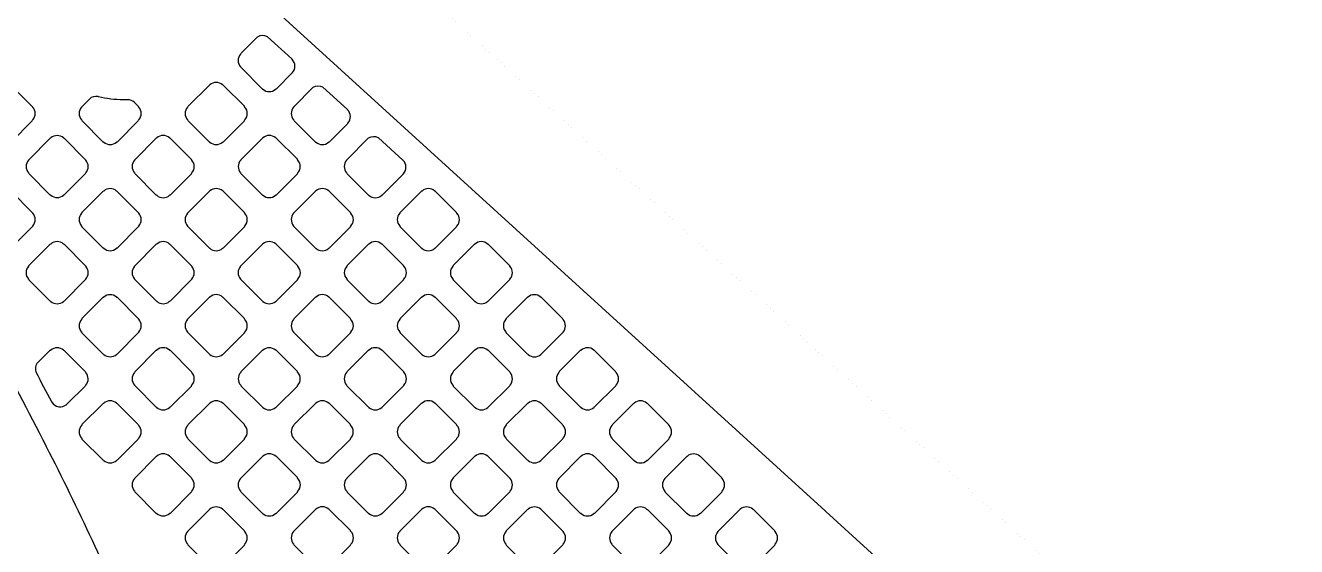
# Model space of a CAD drawing. Extents: x 3811 to 4077, y -444 to -307.
# Drawn here: x 4003.385 to 4005.968, y -386.166 to -385.107 of the extents above; entities that cross this region are included whole.
import ezdxf

# ---------------------------------------------------------------- set-up
doc = ezdxf.new("R2010")
doc.units = 0
doc.layers.add('gbr-dxf', color=7, linetype='Continuous')
doc.layers.add('gbr-outline-dxf', color=2, linetype='Continuous')

msp = doc.modelspace()

# ---------------------------------------------------------------- linework, layer by layer
at = {"layer": 'gbr-dxf', "linetype": 'Continuous'}
for points in [[(4001.8473, -384.0947, -0.195845), (4004.0322, -389.4549, -0.014149), (4004.0323, -389.4568), (4004.0323, -391.139, -0.025288), (4004.0322, -391.1427, 0.157439), (4004.4405, -392.4026, 0.219385), (4004.626, -392.4882, -0.014355), (4004.628, -392.4882, -0.010806), (4004.6366, -392.488, -0.414223), (4004.8398, -392.6912, -0.414223), (4004.6366, -392.8944, -0.414223), (4004.4334, -392.6912, -0.043561), (4004.4364, -392.6561, -0.012185), (4004.4367, -392.6545, 0.044234), (4004.4407, -392.6116, -0.010298), (4004.4407, -392.6104, 0.140494), (4004.4036, -392.4811, -0.004442), (4004.3804, -392.4497), (4004.3802, -392.4494, -0.158008), (4003.956, -391.1404, -0.014071), (4003.9561, -391.1385), (4003.9561, -389.4588, -0.014135), (4003.956, -389.4568, 0.196009), (4001.7909, -384.146, -0.019381)], [(4001.604, -384.2353, -0.122231), (4003.4928, -387.3711, -0.016533), (4003.4942, -387.3757, -0.065936), (4003.7292, -389.1449, -0.007748), (4003.7293, -389.1469), (4003.7293, -394.0994, -0.009724), (4003.7292, -394.1021, 0.160485), (4003.948, -394.7611, 0.174527), (4004.1507, -394.8516, -0.014827), (4004.1551, -394.852, -0.386382), (4004.3388, -395.0543, -0.414223), (4004.1356, -395.2575, -0.395614), (4003.9328, -395.0673, 0.115459), (4003.8849, -394.9258, -0.01735), (4003.83, -394.8578), (4003.8299, -394.8576, -0.1621), (4003.5768, -394.1015, -0.007849), (4003.5768, -394.0995, -0.011836), (4003.5769, -394.0961), (4003.5769, -389.1489, -0.007677), (4003.5768, -389.1469, 0.065927), (4003.3476, -387.4176, 0.12221), (4001.4979, -384.3448, -0.008815)], [(4003.8834, -385.0673), (4005.0101, -386.0934, -0.024318), (4005.0118, -386.095), (4005.2354, -386.2986, -0.03047), (4005.2377, -386.3006), (4006.2409, -387.2143, -0.023884), (4006.2427, -387.2158), (4007.0034, -387.9087, -0.015661), (4007.0044, -387.9097, -0.092405), (4007.0639, -387.9891, -0.015542), (4007.0645, -387.9904, -0.11296), (4007.0917, -388.1083, -0.013611), (4007.0916, -388.1095), (4007.0916, -388.255)], [(4004.0639, -387.883, 0.013535), (4003.9931, -387.526), (4003.993, -387.5253, 0.007848), (4003.9431, -387.3205, -0.035856), (4003.9422, -387.317, 0.038573), (4003.6045, -386.3373, -0.031591), (4003.6032, -386.3344, 0.015741), (4003.4225, -385.9517, -0.038409), (4003.4208, -385.9483, 0.017473), (4003.1923, -385.5377, -0.034563)]]:
    msp.add_lwpolyline(points, format="xyb", dxfattribs=at)
for points in [[(4003.8226, -385.1656, 0.379116), (4003.8226, -385.1915, -0.092052), (4003.8236, -385.1931), (4003.8664, -385.236, -0.08752), (4003.8679, -385.2369, 0.378867), (4003.8938, -385.2369, -0.09601), (4003.8955, -385.2359), (4003.9274, -385.2039, -0.047284), (4003.928, -385.2032, 0.392162), (4003.9273, -385.1762, -0.04677), (4003.9267, -385.1755), (4003.8771, -385.1303, 0.269787), (4003.8565, -385.131), (4003.8236, -385.164, -0.095895)], [(4003.2838, -385.2993, -0.087784), (4003.2848, -385.3008), (4003.3275, -385.3435, -0.100151), (4003.3292, -385.3445, 0.379308), (4003.3551, -385.3445, -0.09601), (4003.3568, -385.3435), (4003.3993, -385.301, -0.096227), (4003.4003, -385.2994, 0.378952), (4003.4003, -385.2734, -0.092052), (4003.3993, -385.2719), (4003.3566, -385.2291, -0.096527), (4003.355, -385.2282, 0.37947), (4003.329, -385.2282, -0.096458), (4003.3274, -385.2292), (4003.2848, -385.2717, -0.096627), (4003.2838, -385.2733, 0.379731)], [(4003.7149, -385.2993, -0.104392), (4003.716, -385.3011), (4003.7585, -385.3435, -0.10046), (4003.7602, -385.3445, 0.37981), (4003.7861, -385.3445, -0.096625), (4003.7878, -385.3436), (4003.8303, -385.3011, -0.096111), (4003.8313, -385.2994, 0.37981), (4003.8313, -385.2735, -0.108195), (4003.8302, -385.2716), (4003.7877, -385.2291, -0.096857), (4003.7861, -385.2281, 0.379731), (4003.7601, -385.2281, -0.096458), (4003.7584, -385.2291), (4003.7159, -385.2716, -0.096627), (4003.7149, -385.2733, 0.379731)], [(4003.4994, -385.2734, 0.379116), (4003.4994, -385.2993, -0.104473), (4003.5004, -385.3011), (4003.5429, -385.3435, -0.100215), (4003.5446, -385.3445, 0.379201), (4003.5705, -385.3445, -0.095956), (4003.5722, -385.3435), (4003.6148, -385.3009, -0.096332), (4003.6158, -385.2993, 0.379423), (4003.6158, -385.2733, -0.087284), (4003.6149, -385.2718), (4003.6063, -385.2632, 0.182555), (4003.593, -385.2583, -0.035832), (4003.5928, -385.2583, -0.010824), (4003.5842, -385.2585, -0.063011), (4003.5336, -385.2521, -0.051777), (4003.5332, -385.252, 0.245606), (4003.5153, -385.2569), (4003.5153, -385.2569), (4003.5004, -385.2718, -0.096206)], [(4003.9304, -385.2734, 0.379347), (4003.9304, -385.2994, -0.092348), (4003.9314, -385.3009), (4003.9741, -385.3436, -0.088202), (4003.9756, -385.3445, 0.379423), (4004.0015, -385.3446, -0.095506), (4004.0031, -385.3436), (4004.0402, -385.3066, -0.046251), (4004.0407, -385.3059, 0.39222), (4004.04, -385.2788, -0.046294), (4004.0395, -385.2781), (4003.99, -385.2331, 0.26968), (4003.9694, -385.2338), (4003.9314, -385.2718, -0.095895)], [(4003.3917, -385.4071, -0.10047), (4003.3927, -385.4088), (4003.4352, -385.4512, -0.096332), (4003.4369, -385.4522, 0.379451), (4003.4628, -385.4522, -0.096117), (4003.4644, -385.4513), (4003.507, -385.4087, -0.095796), (4003.508, -385.4071, 0.378779), (4003.508, -385.3812, -0.09601), (4003.507, -385.3795), (4003.4645, -385.337, -0.100093), (4003.4628, -385.336, 0.37947), (4003.4368, -385.336, -0.096723), (4003.4352, -385.337), (4003.3927, -385.3794, -0.096627), (4003.3917, -385.3811, 0.379731)], [(4003.6071, -385.4071, -0.10047), (4003.6081, -385.4088), (4003.6507, -385.4514, -0.096111), (4003.6523, -385.4524, 0.37981), (4003.6783, -385.4524, -0.095956), (4003.68, -385.4514), (4003.7226, -385.4088, -0.096111), (4003.7236, -385.4071, 0.37981), (4003.7236, -385.3812, -0.096608), (4003.7226, -385.3795), (4003.6798, -385.3367, -0.083651), (4003.6784, -385.3358, 0.379731), (4003.6524, -385.3358, -0.096458), (4003.6507, -385.3368), (4003.6081, -385.3795, -0.096627), (4003.6071, -385.3811, 0.379731)], [(4003.8227, -385.4071, -0.103999), (4003.8238, -385.4089), (4003.8662, -385.4513, -0.099849), (4003.8679, -385.4523, 0.37889), (4003.8938, -385.4523, -0.096117), (4003.8955, -385.4513), (4003.938, -385.4087, -0.095895), (4003.939, -385.4071, 0.379201), (4003.939, -385.3812, -0.108153), (4003.9379, -385.3793), (4003.8955, -385.3369, -0.096111), (4003.8939, -385.3359, 0.379731), (4003.8679, -385.3359, -0.096458), (4003.8663, -385.3369), (4003.8237, -385.3795, -0.096627), (4003.8228, -385.3811, 0.3795)], [(4004.0381, -385.4071, -0.092348), (4004.0391, -385.4086), (4004.0819, -385.4515, -0.088202), (4004.0834, -385.4524, 0.379423), (4004.1093, -385.4524, -0.095506), (4004.111, -385.4514), (4004.153, -385.4094, -0.046737), (4004.1535, -385.4087, 0.392274), (4004.1529, -385.3816, -0.045951), (4004.1523, -385.3809), (4004.1027, -385.3358, 0.269715), (4004.0821, -385.3365), (4004.0391, -385.3795, -0.096627), (4004.0381, -385.3811, 0.379731)], [(4003.2838, -385.5149, -0.083328), (4003.2847, -385.5163), (4003.3274, -385.559, -0.096332), (4003.3291, -385.56, 0.37981), (4003.355, -385.56, -0.096625), (4003.3567, -385.559), (4003.3993, -385.5164, -0.096111), (4003.4003, -385.5148, 0.37981), (4003.4003, -385.4888, -0.096458), (4003.3993, -385.4872), (4003.3568, -385.4447, -0.100499), (4003.3551, -385.4437, 0.379731), (4003.3291, -385.4437, -0.096458), (4003.3275, -385.4447), (4003.2848, -385.4873, -0.096627), (4003.2838, -385.489, 0.379731)], [(4003.4994, -385.5148, -0.087784), (4003.5003, -385.5163), (4003.543, -385.559, -0.100476), (4003.5447, -385.56, 0.37981), (4003.5707, -385.56, -0.096625), (4003.5723, -385.559), (4003.6148, -385.5165, -0.096111), (4003.6158, -385.5149, 0.37981), (4003.6158, -385.4889, -0.09253), (4003.6148, -385.4874), (4003.5721, -385.4447, -0.096423), (4003.5705, -385.4437, 0.379731), (4003.5445, -385.4437, -0.096458), (4003.5429, -385.4447), (4003.5003, -385.4872, -0.096627), (4003.4994, -385.4889, 0.379731)], [(4003.7149, -385.5149, -0.100399), (4003.7159, -385.5166), (4003.7584, -385.5591, -0.096627), (4003.76, -385.5601, 0.379308), (4003.786, -385.5601, -0.095866), (4003.7876, -385.5591), (4003.8303, -385.5164, -0.096227), (4003.8313, -385.5148, 0.378952), (4003.8313, -385.4889, -0.095968), (4003.8303, -385.4872), (4003.7876, -385.4445, -0.083772), (4003.7862, -385.4436, 0.37947), (4003.7602, -385.4436, -0.096458), (4003.7586, -385.4446), (4003.7159, -385.4873, -0.096857), (4003.7149, -385.4889, 0.379731)], [(4003.9304, -385.5148, -0.103999), (4003.9315, -385.5166), (4003.974, -385.5591, -0.099849), (4003.9757, -385.5601, 0.37889), (4004.0016, -385.5601, -0.096117), (4004.0033, -385.5591), (4004.0458, -385.5166, -0.095895), (4004.0468, -385.5149, 0.379201), (4004.0468, -385.489, -0.108153), (4004.0457, -385.4871), (4004.0032, -385.4446, -0.096111), (4004.0016, -385.4436, 0.379731), (4003.9756, -385.4436, -0.096458), (4003.974, -385.4446), (4003.9314, -385.4872, -0.096627), (4003.9304, -385.4888, 0.3795)], [(4004.1459, -385.4889, 0.379347), (4004.146, -385.5149, -0.092139), (4004.1469, -385.5165), (4004.1896, -385.5591, -0.087638), (4004.1911, -385.5601, 0.379451), (4004.217, -385.5601, -0.096117), (4004.2187, -385.5591), (4004.2612, -385.5166, -0.095895), (4004.2622, -385.5149, 0.378647), (4004.2622, -385.489, -0.100093), (4004.2612, -385.4873), (4004.2185, -385.4446, -0.087303), (4004.2171, -385.4437, 0.378338), (4004.1912, -385.4437, -0.096025), (4004.1895, -385.4447), (4004.1469, -385.4873, -0.095895)], [(4003.3916, -385.5966, 0.379249), (4003.3916, -385.6226, -0.096475), (4003.3926, -385.6242), (4003.4353, -385.6669, -0.092289), (4003.4369, -385.6679, 0.37981), (4003.4628, -385.6679, -0.096625), (4003.4645, -385.6669), (4003.5071, -385.6243, -0.096111), (4003.5081, -385.6226, 0.379451), (4003.5081, -385.5967, -0.100402), (4003.5071, -385.5949), (4003.4645, -385.5524, -0.104101), (4003.4627, -385.5514, 0.378939), (4003.4368, -385.5514, -0.096614), (4003.4352, -385.5524), (4003.3926, -385.595, -0.096195)], [(4003.6072, -385.6226, -0.096625), (4003.6082, -385.6242), (4003.6508, -385.6668, -0.092233), (4003.6523, -385.6678, 0.379308), (4003.6783, -385.6678, -0.09601), (4003.6799, -385.6668), (4003.7225, -385.6243, -0.096227), (4003.7234, -385.6226, 0.378952), (4003.7235, -385.5967, -0.100076), (4003.7225, -385.595), (4003.6798, -385.5524, -0.088435), (4003.6784, -385.5514, 0.37947), (4003.6524, -385.5515, -0.096458), (4003.6507, -385.5524), (4003.6082, -385.595, -0.096627), (4003.6072, -385.5966, 0.379731)], [(4003.8226, -385.6226, -0.100082), (4003.8236, -385.6243), (4003.8662, -385.6669, -0.096227), (4003.8679, -385.6679, 0.379201), (4003.8938, -385.6679, -0.095956), (4003.8955, -385.6669), (4003.9381, -385.6243, -0.096111), (4003.9391, -385.6226, 0.379308), (4003.9391, -385.5967, -0.096507), (4003.9381, -385.5951), (4003.8953, -385.5522, -0.083772), (4003.8939, -385.5513, 0.37947), (4003.8679, -385.5513, -0.096458), (4003.8663, -385.5523), (4003.8236, -385.595, -0.096627), (4003.8226, -385.5966, 0.3795)], [(4004.0383, -385.6226, -0.104473), (4004.0393, -385.6244), (4004.0817, -385.6668, -0.100073), (4004.0834, -385.6678, 0.378747), (4004.1093, -385.6678, -0.09601), (4004.111, -385.6668), (4004.1535, -385.6243, -0.096227), (4004.1545, -385.6226, 0.379422), (4004.1545, -385.5967, -0.108195), (4004.1534, -385.5948), (4004.1111, -385.5524, -0.096423), (4004.1094, -385.5515, 0.379731), (4004.0834, -385.5515, -0.096458), (4004.0818, -385.5524), (4004.0392, -385.595, -0.096423), (4004.0383, -385.5966, 0.3795)], [(4004.2537, -385.5966, 0.379778), (4004.2537, -385.6226, -0.096625), (4004.2547, -385.6242), (4004.2973, -385.6668, -0.092233), (4004.2988, -385.6677, 0.379742), (4004.3248, -385.6677, -0.095956), (4004.3264, -385.6668), (4004.3689, -385.6243, -0.095916), (4004.3699, -385.6226, 0.379054), (4004.3699, -385.5967, -0.096528), (4004.369, -385.595), (4004.3264, -385.5525, -0.099605), (4004.3247, -385.5515, 0.378853), (4004.2988, -385.5515, -0.096614), (4004.2971, -385.5525), (4004.2547, -385.595, -0.096558)], [(4003.4994, -385.7305, -0.083317), (4003.5002, -385.7319), (4003.5429, -385.7746, -0.096111), (4003.5446, -385.7755, 0.37981), (4003.5705, -385.7755, -0.095956), (4003.5722, -385.7746), (4003.6148, -385.7319, -0.096332), (4003.6158, -385.7303, 0.37981), (4003.6158, -385.7043, -0.096625), (4003.6148, -385.7027), (4003.5723, -385.6602, -0.100151), (4003.5706, -385.6592, 0.379731), (4003.5447, -385.6592, -0.096458), (4003.543, -385.6602), (4003.5003, -385.7029, -0.096627), (4003.4994, -385.7045, 0.379731)], [(4003.7149, -385.7303, -0.096625), (4003.7159, -385.7319), (4003.7586, -385.7746, -0.092233), (4003.7602, -385.7756, 0.379308), (4003.7861, -385.7756, -0.09601), (4003.7878, -385.7746), (4003.8303, -385.7321, -0.096227), (4003.8313, -385.7305, 0.378952), (4003.8313, -385.7045, -0.100076), (4003.8303, -385.7028), (4003.7875, -385.6601, -0.088435), (4003.786, -385.6591, 0.37947), (4003.7601, -385.6592, -0.096458), (4003.7584, -385.6601), (4003.7159, -385.7027, -0.096627), (4003.7149, -385.7043, 0.379731)], [(4003.9304, -385.7304, -0.100588), (4003.9314, -385.7321), (4003.9739, -385.7746, -0.096539), (4003.9756, -385.7756, 0.379201), (4004.0015, -385.7756, -0.095956), (4004.0032, -385.7746), (4004.0458, -385.732, -0.096332), (4004.0468, -385.7303, 0.379308), (4004.0468, -385.7044, -0.095968), (4004.0458, -385.7028), (4004.0031, -385.66, -0.083374), (4004.0017, -385.6591, 0.37947), (4003.9757, -385.6592, -0.096625), (4003.9741, -385.6601), (4003.9314, -385.7028, -0.096111), (4003.9304, -385.7044, 0.3795)], [(4004.146, -385.7303, -0.104392), (4004.147, -385.7321), (4004.1894, -385.7745, -0.100151), (4004.1911, -385.7755, 0.379742), (4004.2171, -385.7755, -0.095956), (4004.2187, -385.7745), (4004.2612, -385.732, -0.095916), (4004.2622, -385.7304, 0.379644), (4004.2622, -385.7044, -0.108952), (4004.2611, -385.7025), (4004.2188, -385.6601, -0.096857), (4004.2171, -385.6592, 0.379731), (4004.1911, -385.6592, -0.096458), (4004.1895, -385.6601), (4004.1469, -385.7027, -0.096627), (4004.146, -385.7043, 0.379731)], [(4004.3614, -385.7043, 0.379298), (4004.3614, -385.7303, -0.096458), (4004.3624, -385.7319), (4004.4051, -385.7746, -0.092072), (4004.4066, -385.7756, 0.379451), (4004.4326, -385.7756, -0.096117), (4004.4342, -385.7746), (4004.4768, -385.732, -0.095895), (4004.4777, -385.7304, 0.378647), (4004.4778, -385.7045, -0.095883), (4004.4768, -385.7029), (4004.4341, -385.6602, -0.099645), (4004.4324, -385.6592, 0.378441), (4004.4065, -385.6592, -0.095862), (4004.4049, -385.6602), (4004.3624, -385.7027, -0.096527)], [(4003.4064, -385.8113, -0.002547), (4003.4382, -385.8714, -0.048459), (4003.4391, -385.8726, 0.469398), (4003.4692, -385.8772, -0.051978), (4003.4704, -385.8763), (4003.507, -385.8398, -0.095602), (4003.508, -385.8381, 0.379299), (4003.5079, -385.8122, -0.104392), (4003.5069, -385.8104), (4003.4646, -385.7681, -0.107961), (4003.4628, -385.7671, 0.3795), (4003.4368, -385.767, -0.096475), (4003.4352, -385.768), (4003.4089, -385.7943, 0.220506)], [(4003.6071, -385.8381, -0.092348), (4003.6081, -385.8397), (4003.6509, -385.8825, -0.088202), (4003.6523, -385.8834, 0.37981), (4003.6783, -385.8834, -0.095956), (4003.68, -385.8824), (4003.7226, -385.8398, -0.096332), (4003.7236, -385.8382, 0.37981), (4003.7236, -385.8122, -0.104392), (4003.7225, -385.8104), (4003.6799, -385.7678, -0.092233), (4003.6784, -385.7669, 0.379731), (4003.6524, -385.7669, -0.096458), (4003.6507, -385.7678), (4003.6081, -385.8105, -0.096627), (4003.6071, -385.8121, 0.379731)], [(4003.8228, -385.8381, -0.096625), (4003.8237, -385.8398), (4003.8663, -385.8823, -0.092072), (4003.8679, -385.8833, 0.379451), (4003.8938, -385.8833, -0.096117), (4003.8955, -385.8823), (4003.938, -385.8398, -0.095796), (4003.939, -385.8381, 0.378779), (4003.939, -385.8122, -0.099971), (4003.938, -385.8105), (4003.8954, -385.7679, -0.087865), (4003.8939, -385.767, 0.37947), (4003.8679, -385.767, -0.096475), (4003.8663, -385.768), (4003.8237, -385.8105, -0.096627), (4003.8228, -385.8121, 0.379731)], [(4004.0381, -385.8381, -0.096625), (4004.0391, -385.8398), (4004.0817, -385.8824, -0.092233), (4004.0833, -385.8834, 0.379742), (4004.1093, -385.8834, -0.095956), (4004.1109, -385.8824), (4004.1536, -385.8396, -0.095916), (4004.1546, -385.838, 0.379644), (4004.1546, -385.812, -0.084073), (4004.1537, -385.8106), (4004.1109, -385.7678, -0.088202), (4004.1094, -385.7669, 0.379731), (4004.0834, -385.7669, -0.096458), (4004.0818, -385.7679), (4004.0391, -385.8105, -0.096627), (4004.0381, -385.8122, 0.379731)], [(4004.2537, -385.8121, 0.378741), (4004.2537, -385.838, -0.107677), (4004.2547, -385.8398), (4004.2971, -385.8822, -0.103973), (4004.2989, -385.8833, 0.379422), (4004.3249, -385.8833, -0.096625), (4004.3265, -385.8823), (4004.369, -385.8398, -0.096111), (4004.37, -385.8381, 0.37981), (4004.37, -385.8122, -0.104293), (4004.369, -385.8104), (4004.3266, -385.768, -0.108174), (4004.3247, -385.767, 0.379463), (4004.2988, -385.7669, -0.096475), (4004.2971, -385.7679), (4004.2547, -385.8104, -0.096504)], [(4004.4692, -385.8381, -0.092162), (4004.4701, -385.8397), (4004.513, -385.8825, -0.08752), (4004.5144, -385.8834, 0.37889), (4004.5404, -385.8834, -0.096117), (4004.542, -385.8824), (4004.5846, -385.8399, -0.095895), (4004.5855, -385.8382, 0.378647), (4004.5856, -385.8123, -0.100093), (4004.5846, -385.8106), (4004.5418, -385.7678, -0.087396), (4004.5403, -385.7669, 0.378853), (4004.5144, -385.767, -0.096614), (4004.5127, -385.7679), (4004.4702, -385.8105, -0.096212), (4004.4692, -385.8121, 0.379456)], [(4003.4993, -385.9458, -0.096117), (4003.5003, -385.9475), (4003.5429, -385.99, -0.107634), (4003.5447, -385.9911, 0.37889), (4003.5707, -385.9911, -0.096117), (4003.5723, -385.9901), (4003.6148, -385.9476, -0.095895), (4003.6158, -385.9459, 0.379201), (4003.6158, -385.92, -0.10047), (4003.6148, -385.9182), (4003.5723, -385.8758, -0.10399), (4003.5705, -385.8747, 0.379731), (4003.5445, -385.8747, -0.096458), (4003.5429, -385.8757), (4003.5003, -385.9182, -0.096627), (4003.4994, -385.9199, 0.3795)], [(4003.7149, -385.9459, -0.092052), (4003.7159, -385.9475), (4003.7586, -385.9902, -0.087639), (4003.7601, -385.9911, 0.378952), (4003.786, -385.9911, -0.095866), (4003.7876, -385.9902), (4003.8303, -385.9475, -0.096227), (4003.8313, -385.9458, 0.379422), (4003.8313, -385.9199, -0.10451), (4003.8302, -385.9181), (4003.7878, -385.8756, -0.092233), (4003.7862, -385.8747, 0.379731), (4003.7602, -385.8747, -0.096458), (4003.7586, -385.8757), (4003.7159, -385.9183, -0.096627), (4003.7149, -385.92, 0.379357)], [(4003.9304, -385.9458, -0.096625), (4003.9314, -385.9475), (4003.9741, -385.9901, -0.092233), (4003.9756, -385.991, 0.379742), (4004.0016, -385.991, -0.095956), (4004.0032, -385.9901), (4004.0457, -385.9476, -0.095916), (4004.0467, -385.9459, 0.379644), (4004.0467, -385.92, -0.100902), (4004.0457, -385.9182), (4004.0031, -385.8756, -0.088202), (4004.0016, -385.8747, 0.379731), (4003.9756, -385.8747, -0.096458), (4003.974, -385.8757), (4003.9314, -385.9182, -0.096627), (4003.9304, -385.9198, 0.379731)], [(4004.1459, -385.9199, 0.379692), (4004.1459, -385.9459, -0.100828), (4004.1469, -385.9476), (4004.1894, -385.9901, -0.096627), (4004.1911, -385.9911, 0.37981), (4004.2171, -385.9911, -0.096625), (4004.2187, -385.9901), (4004.2613, -385.9475, -0.096111), (4004.2623, -385.9459, 0.37981), (4004.2623, -385.9199, -0.096458), (4004.2613, -385.9182), (4004.2185, -385.8755, -0.083651), (4004.2171, -385.8746, 0.379802), (4004.1912, -385.8746, -0.096458), (4004.1895, -385.8756), (4004.1469, -385.9182, -0.096857)], [(4004.3615, -385.9458, -0.108153), (4004.3626, -385.9477), (4004.405, -385.99, -0.10399), (4004.4068, -385.9911, 0.379308), (4004.4327, -385.9911, -0.09601), (4004.4343, -385.9901), (4004.4769, -385.9476, -0.096227), (4004.4779, -385.9459, 0.378952), (4004.4779, -385.92, -0.103956), (4004.4768, -385.9182), (4004.4344, -385.8758, -0.108196), (4004.4325, -385.8747, 0.37947), (4004.4066, -385.8748, -0.096458), (4004.4049, -385.8757), (4004.3625, -385.9182, -0.096627), (4004.3615, -385.9198, 0.379731)], [(4004.577, -385.9459, -0.096117), (4004.578, -385.9475), (4004.6207, -385.9903, -0.091578), (4004.6223, -385.9912, 0.378664), (4004.6482, -385.9912, -0.09601), (4004.6498, -385.9902), (4004.6924, -385.9477, -0.096128), (4004.6934, -385.946, 0.378978), (4004.6934, -385.9201, -0.095487), (4004.6924, -385.9185), (4004.6498, -385.8758, -0.099645), (4004.6481, -385.8748, 0.378889), (4004.6221, -385.8748, -0.096614), (4004.6205, -385.8758), (4004.578, -385.9183, -0.096212), (4004.577, -385.9199, 0.379456)], [(4003.6072, -386.0536, -0.104473), (4003.6082, -386.0554), (4003.6507, -386.0978, -0.100073), (4003.6524, -386.0988, 0.378747), (4003.6783, -386.0988, -0.09601), (4003.6799, -386.0978), (4003.7225, -386.0553, -0.096227), (4003.7234, -386.0537, 0.379422), (4003.7234, -386.0277, -0.108195), (4003.7224, -386.0258), (4003.68, -385.9835, -0.096423), (4003.6784, -385.9825, 0.379731), (4003.6524, -385.9825, -0.096458), (4003.6507, -385.9835), (4003.6082, -386.026, -0.096857), (4003.6072, -386.0277, 0.3795)], [(4003.8226, -386.0536, -0.092348), (4003.8236, -386.0552), (4003.8663, -386.098, -0.088202), (4003.8678, -386.0989, 0.379415), (4003.8938, -386.0989, -0.095612), (4003.8954, -386.0979), (4003.9381, -386.0552, -0.095759), (4003.9391, -386.0536, 0.378693), (4003.9391, -386.0277, -0.103956), (4003.938, -386.0259), (4003.8954, -385.9833, -0.092398), (4003.8939, -385.9824, 0.37947), (4003.8679, -385.9824, -0.096723), (4003.8663, -385.9834), (4003.8236, -386.026, -0.096627), (4003.8226, -386.0277, 0.379731)], [(4004.0382, -386.0276, 0.379692), (4004.0382, -386.0536, -0.096458), (4004.0392, -386.0552), (4004.0818, -386.0979, -0.092072), (4004.0834, -386.0988, 0.37981), (4004.1094, -386.0988, -0.096625), (4004.111, -386.0978), (4004.1535, -386.0553, -0.096111), (4004.1545, -386.0537, 0.37981), (4004.1545, -386.0277, -0.100399), (4004.1535, -386.026), (4004.1108, -385.9833, -0.088202), (4004.1093, -385.9824, 0.379802), (4004.0834, -385.9824, -0.096458), (4004.0817, -385.9834), (4004.0392, -386.026, -0.096857)], [(4004.2537, -386.0536, -0.104392), (4004.2547, -386.0554), (4004.2972, -386.0979, -0.100151), (4004.2989, -386.0989, 0.37981), (4004.3249, -386.0989, -0.095956), (4004.3265, -386.0979), (4004.3692, -386.0553, -0.096332), (4004.3701, -386.0537, 0.37981), (4004.3701, -386.0277, -0.092348), (4004.3692, -386.0261), (4004.3265, -385.9834, -0.096111), (4004.3248, -385.9824, 0.379731), (4004.2989, -385.9824, -0.096458), (4004.2972, -385.9834), (4004.2547, -386.026, -0.096627), (4004.2537, -386.0276, 0.379731)], [(4004.4693, -386.0536, -0.103956), (4004.4703, -386.0554), (4004.5128, -386.0979, -0.100401), (4004.5145, -386.0989, 0.378837), (4004.5405, -386.0989, -0.09601), (4004.5421, -386.098), (4004.5846, -386.0554, -0.095935), (4004.5856, -386.0538, 0.379002), (4004.5856, -386.0278, -0.107685), (4004.5846, -386.026), (4004.5421, -385.9835, -0.096527), (4004.5404, -385.9825, 0.37947), (4004.5145, -385.9825, -0.096458), (4004.5128, -385.9835), (4004.4703, -386.026, -0.096627), (4004.4693, -386.0277, 0.379357)], [(4004.6847, -386.0538, -0.083636), (4004.6856, -386.0552), (4004.7284, -386.0979, -0.096558), (4004.73, -386.0989, 0.379639), (4004.756, -386.0989, -0.095956), (4004.7576, -386.0979), (4004.8001, -386.0554, -0.096332), (4004.8011, -386.0537, 0.379092), (4004.8011, -386.0278, -0.091563), (4004.8002, -386.0262), (4004.7575, -385.9836, -0.096206), (4004.7559, -385.9826, 0.379439), (4004.73, -385.9827, -0.097199), (4004.7283, -385.9836), (4004.6857, -386.0262, -0.096328), (4004.6848, -386.0278, 0.379326)], [(4003.7149, -386.1613, -0.104392), (4003.716, -386.1631), (4003.7584, -386.2056, -0.100151), (4003.7601, -386.2066, 0.379415), (4003.7861, -386.2066, -0.095612), (4003.7877, -386.2056), (4003.8303, -386.1631, -0.096092), (4003.8312, -386.1614, 0.378693), (4003.8312, -386.1355, -0.108121), (4003.8302, -386.1337), (4003.7877, -386.0912, -0.096527), (4003.786, -386.0902, 0.37947), (4003.7601, -386.0902, -0.096458), (4003.7584, -386.0912), (4003.7159, -386.1337, -0.096627), (4003.7149, -386.1354, 0.379731)], [(4003.9304, -386.1354, 0.379692), (4003.9304, -386.1614, -0.09253), (4003.9314, -386.163), (4003.9741, -386.2057, -0.087638), (4003.9756, -386.2066, 0.37981), (4004.0015, -386.2066, -0.096625), (4004.0032, -386.2056), (4004.0458, -386.163, -0.096111), (4004.0468, -386.1614, 0.37981), (4004.0468, -386.1354, -0.104293), (4004.0457, -386.1336), (4004.0032, -386.0911, -0.092233), (4004.0017, -386.0901, 0.379802), (4003.9757, -386.0901, -0.095956), (4003.974, -386.0911), (4003.9314, -386.1338, -0.096416)], [(4004.1459, -386.1613, -0.092162), (4004.1469, -386.1629), (4004.1897, -386.2058, -0.08752), (4004.1912, -386.2067, 0.37889), (4004.2171, -386.2067, -0.096117), (4004.2188, -386.2057), (4004.2614, -386.163, -0.095895), (4004.2624, -386.1614, 0.379201), (4004.2624, -386.1355, -0.087784), (4004.2615, -386.134), (4004.2186, -386.0912, -0.092233), (4004.2171, -386.0902, 0.379731), (4004.1911, -386.0902, -0.096458), (4004.1895, -386.0912), (4004.1469, -386.1337, -0.096627), (4004.1459, -386.1354, 0.3795)], [(4004.3615, -386.1614, -0.104392), (4004.3625, -386.1632), (4004.405, -386.2057, -0.100824), (4004.4067, -386.2067, 0.379182), (4004.4326, -386.2067, -0.096507), (4004.4343, -386.2057), (4004.477, -386.163, -0.096036), (4004.478, -386.1614, 0.37829), (4004.478, -386.1355, -0.091854), (4004.477, -386.134), (4004.4343, -386.0912, -0.095796), (4004.4327, -386.0903, 0.379347), (4004.4067, -386.0903, -0.096458), (4004.4051, -386.0913), (4004.3625, -386.1338, -0.096627), (4004.3615, -386.1355, 0.379731)], [(4004.5771, -386.1614, -0.107526), (4004.5781, -386.1632), (4004.6205, -386.2056, -0.103923), (4004.6223, -386.2066, 0.379057), (4004.6482, -386.2066, -0.096117), (4004.6499, -386.2056), (4004.6924, -386.1631, -0.095796), (4004.6934, -386.1615, 0.378779), (4004.6934, -386.1355, -0.103884), (4004.6924, -386.1337), (4004.65, -386.0914, -0.107982), (4004.6482, -386.0904, 0.378885), (4004.6222, -386.0903, -0.096618), (4004.6206, -386.0913), (4004.5781, -386.1338, -0.096206), (4004.5771, -386.1355, 0.378446)], [(4004.7925, -386.1355, 0.379778), (4004.7925, -386.1615, -0.083328), (4004.7934, -386.1629), (4004.836, -386.2056, -0.096332), (4004.8377, -386.2066, 0.37981), (4004.8637, -386.2066, -0.096625), (4004.8653, -386.2056), (4004.9078, -386.1631, -0.096111), (4004.9088, -386.1614, 0.379092), (4004.9088, -386.1355, -0.091768), (4004.9079, -386.1339), (4004.8652, -386.0913, -0.095686), (4004.8636, -386.0903, 0.378853), (4004.8377, -386.0903, -0.096614), (4004.836, -386.0913), (4004.7934, -386.1339, -0.096558)]]:
    msp.add_lwpolyline(points, format="xyb", close=True, dxfattribs=at)
at = {"layer": 'gbr-outline-dxf', "linetype": 'Continuous', "const_width": 0.000025}
msp.add_lwpolyline([(4007.3211, -395.4902), (4007.3211, -388.1086, 0.211094), (4007.1577, -387.7389), (4001.4844, -382.5726, -0.211095), (4001.3211, -382.2029), (4001.3211, -374.2998, 0.414217), (4000.8211, -373.7998), (3987.8211, -373.7998, 0.414217), (3987.3211, -374.2998), (3987.3211, -382.2029, 0.211094), (3987.4844, -382.5726), (3993.1577, -387.7389, -0.211095), (3993.3211, -388.1086), (3993.3211, -396.8664, 0.414217), (3993.8211, -397.3664), (3998.8211, -397.3664, 0.414217), (3999.3211, -396.8664), (3999.3211, -396.4902, -0.414217), (3999.8211, -395.9902), (4006.8211, -395.9902, 0.414217)], format="xyb", close=True, dxfattribs=at)

doc.saveas('drawing.dxf')
